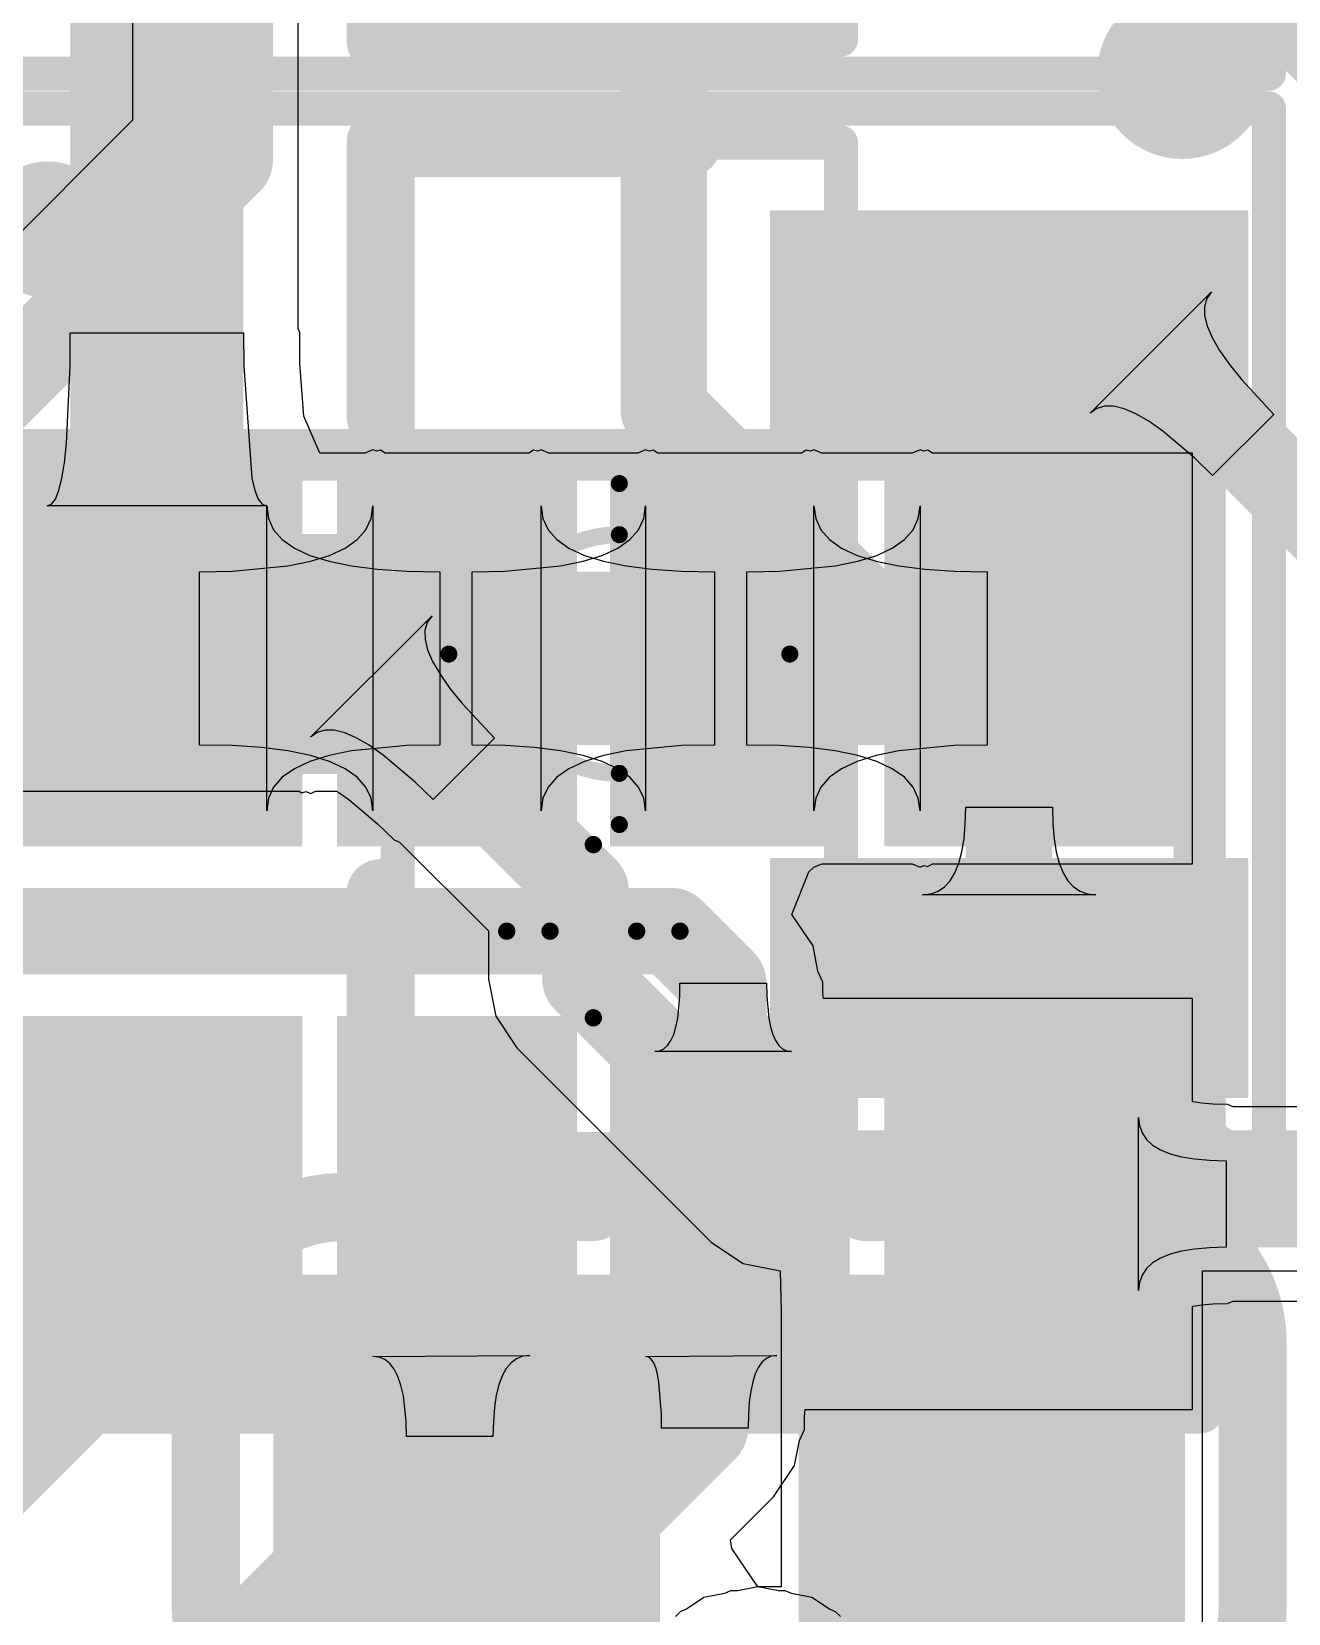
# Model space of a CAD drawing. Header units: millimetres. Extents: x 263 to 304.8, y 57.6 to 115.4.
# Drawn here: x 286.211 to 289.896, y 74.987 to 79.626 of the extents above; entities that cross this region are included whole.
import ezdxf

# ---------------------------------------------------------------- set-up
doc = ezdxf.new("R2010")
doc.units = ezdxf.units.MM
for name, color, linetype in [('BottomLayer', 5, 'Continuous'), ('BottomOverlay', 54, 'Continuous'), ('BottomPaste', 16, 'Continuous'), ('BottomSolder', 6, 'Continuous'), ('Mechanical13', 56, 'Continuous'), ('Mechanical15', 56, 'Continuous'), ('TopLayer', 1, 'Continuous'), ('TopOverlay', 2, 'Continuous'), ('TopPaste', 8, 'Continuous'), ('TopSolder', 216, 'Continuous')]:
    doc.layers.add(name, color=color, linetype=linetype)

# ---------------------------------------------------------------- blocks, each defined once
blk = doc.blocks.new('RCA_8P4R_0603_B_10')
at = {"layer": 'BottomLayer'}
for points in [[(-0.955, 0.35), (-1.605, 0.35), (-1.605, 1.25), (-0.955, 1.25)], [(-0.15, 0.35), (-0.65, 0.35), (-0.65, 1.25), (-0.15, 1.25)], [(0.65, 0.35), (0.15, 0.35), (0.15, 1.25), (0.65, 1.25)], [(1.605, 0.35), (0.955, 0.35), (0.955, 1.25), (1.605, 1.25)], [(-0.955, -1.25), (-1.605, -1.25), (-1.605, -0.35), (-0.955, -0.35)], [(-0.15, -1.25), (-0.65, -1.25), (-0.65, -0.35), (-0.15, -0.35)], [(0.65, -1.25), (0.15, -1.25), (0.15, -0.35), (0.65, -0.35)], [(1.605, -1.25), (0.955, -1.25), (0.955, -0.35), (1.605, -0.35)]]:
    blk.add_hatch(color=5, dxfattribs=at).paths.add_polyline_path(points)
at = {"layer": 'BottomPaste'}
for points in [[(-0.955, 0.35), (-1.605, 0.35), (-1.605, 1.25), (-0.955, 1.25)], [(-0.15, 0.35), (-0.65, 0.35), (-0.65, 1.25), (-0.15, 1.25)], [(0.65, 0.35), (0.15, 0.35), (0.15, 1.25), (0.65, 1.25)], [(1.605, 0.35), (0.955, 0.35), (0.955, 1.25), (1.605, 1.25)], [(-0.955, -1.25), (-1.605, -1.25), (-1.605, -0.35), (-0.955, -0.35)], [(-0.15, -1.25), (-0.65, -1.25), (-0.65, -0.35), (-0.15, -0.35)], [(0.65, -1.25), (0.15, -1.25), (0.15, -0.35), (0.65, -0.35)], [(1.605, -1.25), (0.955, -1.25), (0.955, -0.35), (1.605, -0.35)]]:
    blk.add_hatch(color=16, dxfattribs=at).paths.add_polyline_path(points)
at = {"layer": 'BottomSolder'}
for points in [[(-0.8534, 0.2484), (-1.7066, 0.2484), (-1.7066, 1.3516), (-0.8534, 1.3516)], [(-0.0484, 0.2484), (-0.7516, 0.2484), (-0.7516, 1.3516), (-0.0484, 1.3516)], [(0.7516, 0.2484), (0.0484, 0.2484), (0.0484, 1.3516), (0.7516, 1.3516)], [(1.7066, 0.2484), (0.8534, 0.2484), (0.8534, 1.3516), (1.7066, 1.3516)], [(-0.8534, -1.3516), (-1.7066, -1.3516), (-1.7066, -0.2484), (-0.8534, -0.2484)], [(-0.0484, -1.3516), (-0.7516, -1.3516), (-0.7516, -0.2484), (-0.0484, -0.2484)], [(0.7516, -1.3516), (0.0484, -1.3516), (0.0484, -0.2484), (0.7516, -0.2484)], [(1.7066, -1.3516), (0.8534, -1.3516), (0.8534, -0.2484), (1.7066, -0.2484)]]:
    blk.add_hatch(color=6, dxfattribs=at).paths.add_polyline_path(points)
at = {"layer": 'BottomOverlay', "const_width": 0.1524}
for points in [[(-1.778, 1.397), (1.778, 1.397)], [(-1.778, -1.397), (-1.778, 1.397)], [(1.778, -1.397), (1.778, 1.397)], [(-1.778, -1.397), (1.778, -1.397)]]:
    blk.add_lwpolyline(points, dxfattribs=at)
at = {"layer": 'BottomOverlay', "const_width": 0.0762}
for points in [[(-1.8161, 1.397, 1), (-1.7399, 1.397, 1)], [(-1.8161, 1.397, 1), (-1.7399, 1.397, 1)], [(1.7399, 1.397, 1), (1.8161, 1.397, 1)], [(1.7399, 1.397, 1), (1.8161, 1.397, 1)], [(-1.8161, -1.397, 1), (-1.7399, -1.397, 1)], [(-1.8161, -1.397, 1), (-1.7399, -1.397, 1)], [(1.7399, -1.397, 1), (1.8161, -1.397, 1)], [(1.7399, -1.397, 1), (1.8161, -1.397, 1)]]:
    blk.add_lwpolyline(points, format="xyb", close=True, dxfattribs=at)
at = {"layer": 'Mechanical15', "const_width": 0.0508}
for points in [[(0, -0.254), (0, 0.254)], [(-0.254, 0), (0.254, 0)]]:
    blk.add_lwpolyline(points, dxfattribs=at)
at = {"layer": 'Mechanical15'}
for points, const_width in [([(-0.0127, 0.254, 1), (0.0127, 0.254, 1)], 0.0254), ([(0.127, 0, 1), (-0.127, 0, 1)], 0.0508), ([(-0.2667, 0, 1), (-0.2413, 0, 1)], 0.0254), ([(-0.1397, 0, 1), (-0.1143, 0, 1)], 0.0254), ([(0.1143, 0, 1), (0.1397, 0, 1)], 0.0254), ([(0.2413, 0, 1), (0.2667, 0, 1)], 0.0254), ([(-0.0127, -0.254, 1), (0.0127, -0.254, 1)], 0.0254)]:
    blk.add_lwpolyline(points, format="xyb", close=True, dxfattribs=dict(at, const_width=const_width))
blk = doc.blocks.new('SOT23_3N_20')
at = {"layer": 'TopLayer'}
for points in [[(0.25, 0.543), (-0.25, 0.543), (-0.25, 1.743), (0.25, 1.743)], [(-0.7, -1.743), (-1.2, -1.743), (-1.2, -0.543), (-0.7, -0.543)], [(1.2, -1.743), (0.7, -1.743), (0.7, -0.543), (1.2, -0.543)]]:
    blk.add_hatch(color=1, dxfattribs=at).paths.add_polyline_path(points)
at = {"layer": 'TopPaste'}
for points in [[(0.25, 0.543), (-0.25, 0.543), (-0.25, 1.743), (0.25, 1.743)], [(-0.7, -1.743), (-1.2, -1.743), (-1.2, -0.543), (-0.7, -0.543)], [(1.2, -1.743), (0.7, -1.743), (0.7, -0.543), (1.2, -0.543)]]:
    blk.add_hatch(color=8, dxfattribs=at).paths.add_polyline_path(points)
at = {"layer": 'TopSolder'}
for points in [[(0.3516, 0.4414), (-0.3516, 0.4414), (-0.3516, 1.8446), (0.3516, 1.8446)], [(-0.5984, -1.8446), (-1.3016, -1.8446), (-1.3016, -0.4414), (-0.5984, -0.4414)], [(1.3016, -1.8446), (0.5984, -1.8446), (0.5984, -0.4414), (1.3016, -0.4414)]]:
    blk.add_hatch(color=216, dxfattribs=at).paths.add_polyline_path(points)
at = {"layer": 'Mechanical13', "const_width": 0.1}
for points in [[(-1.5, 0.65), (1.5, 0.65)], [(-1.5, 0.65), (-1.5, -0.65)], [(1.5, 0.65), (1.5, -0.65)], [(1.5, -0.65), (-1.5, -0.65)]]:
    blk.add_lwpolyline(points, dxfattribs=at)
at = {"layer": 'Mechanical13', "const_width": 0.05}
for points in [[(-1.525, 0.65, 1), (-1.475, 0.65, 1)], [(-1.525, 0.65, 1), (-1.475, 0.65, 1)], [(1.475, 0.65, 1), (1.525, 0.65, 1)], [(1.475, 0.65, 1), (1.525, 0.65, 1)], [(-1.525, -0.65, 1), (-1.475, -0.65, 1)], [(-1.525, -0.65, 1), (-1.475, -0.65, 1)], [(1.475, -0.65, 1), (1.525, -0.65, 1)], [(1.475, -0.65, 1), (1.525, -0.65, 1)]]:
    blk.add_lwpolyline(points, format="xyb", close=True, dxfattribs=at)
at = {"layer": 'Mechanical15'}
for points, const_width in [([(-1.6, 1.905), (1.6, 1.905)], 0.1), ([(-1.6, 1.905), (-1.6, -1.905)], 0.1), ([(1.6, 1.905), (1.6, -1.905)], 0.1), ([(0, 0.5), (0, -0.5)], 0.05), ([(-0.5, 0), (0.5, 0)], 0.05), ([(-1.6, -1.905), (1.6, -1.905)], 0.1)]:
    blk.add_lwpolyline(points, dxfattribs=dict(at, const_width=const_width))
for points, const_width in [([(-1.625, 1.905, 1), (-1.575, 1.905, 1)], 0.05), ([(-1.625, 1.905, 1), (-1.575, 1.905, 1)], 0.05), ([(1.575, 1.905, 1), (1.625, 1.905, 1)], 0.05), ([(1.575, 1.905, 1), (1.625, 1.905, 1)], 0.05), ([(-0.0125, 0.5, 1), (0.0125, 0.5, 1)], 0.025), ([(0.35, 0, 1), (-0.35, 0, 1)], 0.05), ([(-0.5125, 0, 1), (-0.4875, 0, 1)], 0.025), ([(-0.3625, 0, 1), (-0.3375, 0, 1)], 0.025), ([(0.3375, 0, 1), (0.3625, 0, 1)], 0.025), ([(0.4875, 0, 1), (0.5125, 0, 1)], 0.025), ([(-0.0125, -0.5, 1), (0.0125, -0.5, 1)], 0.025), ([(-1.625, -1.905, 1), (-1.575, -1.905, 1)], 0.05), ([(-1.625, -1.905, 1), (-1.575, -1.905, 1)], 0.05), ([(1.575, -1.905, 1), (1.625, -1.905, 1)], 0.05), ([(1.575, -1.905, 1), (1.625, -1.905, 1)], 0.05)]:
    blk.add_lwpolyline(points, format="xyb", close=True, dxfattribs=dict(at, const_width=const_width))
at = {"layer": 'TopOverlay', "const_width": 0.2}
for points in [[(-1.5014, 0.7001), (-1.5014, -0.1999)], [(-1.5014, 0.7001), (-0.7014, 0.7001)], [(0.6986, 0.7001), (1.4986, 0.7001)], [(1.4986, 0.7001), (1.4986, -0.1999)]]:
    blk.add_lwpolyline(points, dxfattribs=at)
at = {"layer": 'TopOverlay'}
for points, const_width in [([(-1.5514, 0.7001, 1), (-1.4514, 0.7001, 1)], 0.1), ([(-1.5514, 0.7001, 1), (-1.4514, 0.7001, 1)], 0.1), ([(-0.7514, 0.7001, 1), (-0.6514, 0.7001, 1)], 0.1), ([(0.6486, 0.7001, 1), (0.7486, 0.7001, 1)], 0.1), ([(1.4486, 0.7001, 1), (1.5486, 0.7001, 1)], 0.1), ([(1.4486, 0.7001, 1), (1.5486, 0.7001, 1)], 0.1), ([(-1.5514, -0.1999, 1), (-1.4514, -0.1999, 1)], 0.1), ([(1.4486, -0.1999, 1), (1.5486, -0.1999, 1)], 0.1), ([(-1.475, -1.651, 1), (-1.725, -1.651, 1)], 0.25), ([(-1.7875, -1.651, 1), (-1.6625, -1.651, 1)], 0.125), ([(-1.5375, -1.651, 1), (-1.4125, -1.651, 1)], 0.125)]:
    blk.add_lwpolyline(points, format="xyb", close=True, dxfattribs=dict(at, const_width=const_width))
blk = doc.blocks.new('SOT23_3N_21')
at = {"layer": 'TopLayer'}
for points in [[(0.25, 0.543), (-0.25, 0.543), (-0.25, 1.743), (0.25, 1.743)], [(-0.7, -1.743), (-1.2, -1.743), (-1.2, -0.543), (-0.7, -0.543)], [(1.2, -1.743), (0.7, -1.743), (0.7, -0.543), (1.2, -0.543)]]:
    blk.add_hatch(color=1, dxfattribs=at).paths.add_polyline_path(points)
at = {"layer": 'TopPaste'}
for points in [[(0.25, 0.543), (-0.25, 0.543), (-0.25, 1.743), (0.25, 1.743)], [(-0.7, -1.743), (-1.2, -1.743), (-1.2, -0.543), (-0.7, -0.543)], [(1.2, -1.743), (0.7, -1.743), (0.7, -0.543), (1.2, -0.543)]]:
    blk.add_hatch(color=8, dxfattribs=at).paths.add_polyline_path(points)
at = {"layer": 'TopSolder'}
for points in [[(0.3516, 0.4414), (-0.3516, 0.4414), (-0.3516, 1.8446), (0.3516, 1.8446)], [(-0.5984, -1.8446), (-1.3016, -1.8446), (-1.3016, -0.4414), (-0.5984, -0.4414)], [(1.3016, -1.8446), (0.5984, -1.8446), (0.5984, -0.4414), (1.3016, -0.4414)]]:
    blk.add_hatch(color=216, dxfattribs=at).paths.add_polyline_path(points)
at = {"layer": 'Mechanical13', "const_width": 0.1}
for points in [[(-1.5, 0.65), (-1.5, -0.65)], [(1.5, 0.65), (-1.5, 0.65)], [(1.5, 0.65), (1.5, -0.65)], [(-1.5, -0.65), (1.5, -0.65)]]:
    blk.add_lwpolyline(points, dxfattribs=at)
at = {"layer": 'Mechanical13', "const_width": 0.05}
for points in [[(-1.525, 0.65, 1), (-1.475, 0.65, 1)], [(-1.525, 0.65, 1), (-1.475, 0.65, 1)], [(1.475, 0.65, 1), (1.525, 0.65, 1)], [(1.475, 0.65, 1), (1.525, 0.65, 1)], [(-1.525, -0.65, 1), (-1.475, -0.65, 1)], [(-1.525, -0.65, 1), (-1.475, -0.65, 1)], [(1.475, -0.65, 1), (1.525, -0.65, 1)], [(1.475, -0.65, 1), (1.525, -0.65, 1)]]:
    blk.add_lwpolyline(points, format="xyb", close=True, dxfattribs=at)
at = {"layer": 'Mechanical15'}
for points, const_width in [([(-1.6, 1.905), (-1.6, -1.905)], 0.1), ([(1.6, 1.905), (-1.6, 1.905)], 0.1), ([(1.6, 1.905), (1.6, -1.905)], 0.1), ([(0, 0.5), (0, -0.5)], 0.05), ([(-0.5, 0), (0.5, 0)], 0.05), ([(-1.6, -1.905), (1.6, -1.905)], 0.1)]:
    blk.add_lwpolyline(points, dxfattribs=dict(at, const_width=const_width))
for points, const_width in [([(-1.625, 1.905, 1), (-1.575, 1.905, 1)], 0.05), ([(-1.625, 1.905, 1), (-1.575, 1.905, 1)], 0.05), ([(1.575, 1.905, 1), (1.625, 1.905, 1)], 0.05), ([(1.575, 1.905, 1), (1.625, 1.905, 1)], 0.05), ([(-0.0125, 0.5, 1), (0.0125, 0.5, 1)], 0.025), ([(0.35, 0, 1), (-0.35, 0, 1)], 0.05), ([(-0.5125, 0, 1), (-0.4875, 0, 1)], 0.025), ([(-0.3625, 0, 1), (-0.3375, 0, 1)], 0.025), ([(0.3375, 0, 1), (0.3625, 0, 1)], 0.025), ([(0.4875, 0, 1), (0.5125, 0, 1)], 0.025), ([(-0.0125, -0.5, 1), (0.0125, -0.5, 1)], 0.025), ([(-1.625, -1.905, 1), (-1.575, -1.905, 1)], 0.05), ([(-1.625, -1.905, 1), (-1.575, -1.905, 1)], 0.05), ([(1.575, -1.905, 1), (1.625, -1.905, 1)], 0.05), ([(1.575, -1.905, 1), (1.625, -1.905, 1)], 0.05)]:
    blk.add_lwpolyline(points, format="xyb", close=True, dxfattribs=dict(at, const_width=const_width))
at = {"layer": 'TopOverlay', "const_width": 0.2}
for points in [[(-0.7014, 0.7001), (-1.5014, 0.7001)], [(-1.5014, 0.7001), (-1.5014, -0.1999)], [(0.6986, 0.7001), (1.4986, 0.7001)], [(1.4986, 0.7001), (1.4986, -0.1999)]]:
    blk.add_lwpolyline(points, dxfattribs=at)
at = {"layer": 'TopOverlay'}
for points, const_width in [([(-1.5514, 0.7001, 1), (-1.4514, 0.7001, 1)], 0.1), ([(-1.5514, 0.7001, 1), (-1.4514, 0.7001, 1)], 0.1), ([(-0.7514, 0.7001, 1), (-0.6514, 0.7001, 1)], 0.1), ([(0.6486, 0.7001, 1), (0.7486, 0.7001, 1)], 0.1), ([(1.4486, 0.7001, 1), (1.5486, 0.7001, 1)], 0.1), ([(1.4486, 0.7001, 1), (1.5486, 0.7001, 1)], 0.1), ([(-1.5514, -0.1999, 1), (-1.4514, -0.1999, 1)], 0.1), ([(1.4486, -0.1999, 1), (1.5486, -0.1999, 1)], 0.1), ([(-1.475, -1.651, 1), (-1.725, -1.651, 1)], 0.25), ([(-1.7875, -1.651, 1), (-1.6625, -1.651, 1)], 0.125), ([(-1.5375, -1.651, 1), (-1.4125, -1.651, 1)], 0.125)]:
    blk.add_lwpolyline(points, format="xyb", close=True, dxfattribs=dict(at, const_width=const_width))
blk = doc.blocks.new('MSM261S4030H0_24')
at = {"layer": 'TopLayer'}
for points in [[(-1.95, 1.8), (-0.45, 1.8), (-0.45, 1.2), (-1.95, 1.2)], [(0.55, 1.8), (2.05, 1.8), (2.05, 1.2), (0.55, 1.2)], [(-1.95, 0.8), (-0.45, 0.8), (-0.45, 0.2), (-1.95, 0.2)], [(0.55, 0.8), (2.05, 0.8), (2.05, 0.2), (0.55, 0.2)], [(-1.95, -0.2), (-0.45, -0.2), (-0.45, -0.8), (-1.95, -0.8)], [(0.55, -0.2), (2.05, -0.2), (2.05, -0.8), (0.55, -0.8)], [(-1.95, -1.2), (-0.45, -1.2), (-0.45, -1.8), (-1.95, -1.8)], [(0.55, -1.2), (2.05, -1.2), (2.05, -1.8), (0.55, -1.8)]]:
    blk.add_hatch(color=1, dxfattribs=at).paths.add_polyline_path(points)
at = {"layer": 'TopOverlay'}
h = blk.add_hatch(color=2, dxfattribs=at)
edge = h.paths.add_edge_path()
edge.add_arc((-2.413, 1.651), 0.2, 0, 360)
h = blk.add_hatch(color=2, dxfattribs=at)
edge = h.paths.add_edge_path()
edge.add_arc((0, -1.27), 0.2, 0, 360)
at = {"layer": 'TopPaste'}
for points in [[(-1.95, 1.8), (-0.45, 1.8), (-0.45, 1.2), (-1.95, 1.2)], [(0.55, 1.8), (2.05, 1.8), (2.05, 1.2), (0.55, 1.2)], [(-1.95, 0.8), (-0.45, 0.8), (-0.45, 0.2), (-1.95, 0.2)], [(0.55, 0.8), (2.05, 0.8), (2.05, 0.2), (0.55, 0.2)], [(-1.95, -0.2), (-0.45, -0.2), (-0.45, -0.8), (-1.95, -0.8)], [(0.55, -0.2), (2.05, -0.2), (2.05, -0.8), (0.55, -0.8)], [(-1.95, -1.2), (-0.45, -1.2), (-0.45, -1.8), (-1.95, -1.8)], [(0.55, -1.2), (2.05, -1.2), (2.05, -1.8), (0.55, -1.8)]]:
    blk.add_hatch(color=8, dxfattribs=at).paths.add_polyline_path(points)
at = {"layer": 'TopSolder'}
for points in [[(-2.0516, 1.9016), (-0.3484, 1.9016), (-0.3484, 1.0984), (-2.0516, 1.0984)], [(0.4484, 1.9016), (2.1516, 1.9016), (2.1516, 1.0984), (0.4484, 1.0984)], [(-2.0516, 0.9016), (-0.3484, 0.9016), (-0.3484, 0.0984), (-2.0516, 0.0984)], [(0.4484, 0.9016), (2.1516, 0.9016), (2.1516, 0.0984), (0.4484, 0.0984)], [(-2.0516, -0.0984), (-0.3484, -0.0984), (-0.3484, -0.9016), (-2.0516, -0.9016)], [(0.4484, -0.0984), (2.1516, -0.0984), (2.1516, -0.9016), (0.4484, -0.9016)], [(-2.0516, -1.0984), (-0.3484, -1.0984), (-0.3484, -1.9016), (-2.0516, -1.9016)], [(0.4484, -1.0984), (2.1516, -1.0984), (2.1516, -1.9016), (0.4484, -1.9016)]]:
    blk.add_hatch(color=216, dxfattribs=at).paths.add_polyline_path(points)
at = {"layer": 'TopOverlay', "const_width": 0.254}
for points in [[(1.7, 2.1), (-1.6, 2.1)], [(1.7, -2.1), (-1.6, -2.1)]]:
    blk.add_lwpolyline(points, dxfattribs=at)
at = {"layer": 'TopOverlay', "const_width": 0.127}
for points in [[(-1.6635, 2.1, 1), (-1.5365, 2.1, 1)], [(1.6365, 2.1, 1), (1.7635, 2.1, 1)], [(-1.6635, -2.1, 1), (-1.5365, -2.1, 1)], [(1.6365, -2.1, 1), (1.7635, -2.1, 1)]]:
    blk.add_lwpolyline(points, format="xyb", close=True, dxfattribs=at)
blk = doc.blocks.new('LC_0603_C_31')
at = {"layer": 'TopLayer'}
for points in [[(-1.235, 0.49), (-0.305, 0.49), (-0.305, -0.49), (-1.235, -0.49)], [(0.305, 0.49), (1.235, 0.49), (1.235, -0.49), (0.305, -0.49)]]:
    blk.add_hatch(color=1, dxfattribs=at).paths.add_polyline_path(points)
at = {"layer": 'TopPaste'}
for points in [[(-1.235, 0.49), (-0.305, 0.49), (-0.305, -0.49), (-1.235, -0.49)], [(0.305, 0.49), (1.235, 0.49), (1.235, -0.49), (0.305, -0.49)]]:
    blk.add_hatch(color=8, dxfattribs=at).paths.add_polyline_path(points)
at = {"layer": 'TopSolder'}
for points in [[(-1.3366, 0.5916), (-0.2034, 0.5916), (-0.2034, -0.5916), (-1.3366, -0.5916)], [(0.2034, 0.5916), (1.3366, 0.5916), (1.3366, -0.5916), (0.2034, -0.5916)]]:
    blk.add_hatch(color=216, dxfattribs=at).paths.add_polyline_path(points)
at = {"layer": 'TopOverlay', "const_width": 0.2}
for points in [[(-1.535, 0.39, -0.414213), (-1.135, 0.79)], [(1.135, 0.79, -0.414213), (1.535, 0.39)], [(-1.135, -0.79, -0.414213), (-1.535, -0.39)], [(1.535, -0.39, -0.414213), (1.135, -0.79)]]:
    blk.add_lwpolyline(points, format="xyb", dxfattribs=at)
for points in [[(-1.135, 0.79), (-0.4, 0.79)], [(0.4, 0.79), (1.135, 0.79)], [(-1.535, -0.39), (-1.535, 0.39)], [(1.535, -0.39), (1.535, 0.39)], [(-1.135, -0.79), (-0.4, -0.79)], [(0.4, -0.79), (1.135, -0.79)]]:
    blk.add_lwpolyline(points, dxfattribs=at)
at = {"layer": 'TopOverlay', "const_width": 0.1}
for points in [[(-1.185, 0.79, 1), (-1.085, 0.79, 1)], [(-1.185, 0.79, 1), (-1.085, 0.79, 1)], [(-0.45, 0.79, 1), (-0.35, 0.79, 1)], [(0.35, 0.79, 1), (0.45, 0.79, 1)], [(1.085, 0.79, 1), (1.185, 0.79, 1)], [(1.085, 0.79, 1), (1.185, 0.79, 1)], [(-1.585, 0.39, 1), (-1.485, 0.39, 1)], [(-1.585, 0.39, 1), (-1.485, 0.39, 1)], [(1.485, 0.39, 1), (1.585, 0.39, 1)], [(1.485, 0.39, 1), (1.585, 0.39, 1)], [(-1.585, -0.39, 1), (-1.485, -0.39, 1)], [(-1.585, -0.39, 1), (-1.485, -0.39, 1)], [(1.485, -0.39, 1), (1.585, -0.39, 1)], [(1.485, -0.39, 1), (1.585, -0.39, 1)], [(-1.185, -0.79, 1), (-1.085, -0.79, 1)], [(-1.185, -0.79, 1), (-1.085, -0.79, 1)], [(-0.45, -0.79, 1), (-0.35, -0.79, 1)], [(0.35, -0.79, 1), (0.45, -0.79, 1)], [(1.085, -0.79, 1), (1.185, -0.79, 1)], [(1.085, -0.79, 1), (1.185, -0.79, 1)]]:
    blk.add_lwpolyline(points, format="xyb", close=True, dxfattribs=at)

msp = doc.modelspace()

# ---------------------------------------------------------------- linework, layer by layer
at = {"layer": 'BottomLayer'}
for p, q in [((286.9926, 78.7544), (286.9926, 81.2646)), ((286.3235, 78.6458), (286.3242, 78.7424)), ((286.3242, 78.7424), (286.8322, 78.7424)), ((286.8322, 78.7424), (286.8329, 78.6458)), ((286.9972, 78.7435), (286.9926, 78.7544)), ((286.9978, 78.6524), (286.9972, 78.7435)), ((286.3133, 78.4172), (286.3235, 78.6458)), ((286.8329, 78.6458), (286.8567, 78.3156)), ((287.009, 78.4974), (286.9978, 78.6524)), ((287.0558, 78.3898), (287.009, 78.4974)), ((286.3072, 78.3614), (286.3133, 78.4172)), ((287.2112, 78.3993), (287.1883, 78.3898)), ((287.2223, 78.3947), (287.2112, 78.3993)), ((287.2339, 78.3977), (287.2223, 78.3947)), ((287.2474, 78.3898), (287.2339, 78.3977)), ((287.6825, 78.3977), (287.669, 78.3898)), ((287.6941, 78.3947), (287.6825, 78.3977)), ((287.7051, 78.3993), (287.6941, 78.3947)), ((287.7281, 78.3898), (287.7051, 78.3993)), ((288.0112, 78.3993), (287.9883, 78.3898)), ((288.0223, 78.3947), (288.0112, 78.3993)), ((288.0339, 78.3977), (288.0223, 78.3947)), ((288.0474, 78.3898), (288.0339, 78.3977)), ((288.4825, 78.3977), (288.469, 78.3898)), ((288.4941, 78.3947), (288.4825, 78.3977)), ((288.5052, 78.3993), (288.4941, 78.3947)), ((288.5281, 78.3898), (288.5052, 78.3993)), ((288.8162, 78.3993), (288.7933, 78.3898)), ((288.8273, 78.3947), (288.8162, 78.3993)), ((288.8389, 78.3977), (288.8273, 78.3947)), ((288.8524, 78.3898), (288.8389, 78.3977)), ((286.2997, 78.3156), (286.3072, 78.3614)), ((287.1883, 78.3898), (287.0558, 78.3898)), ((287.669, 78.3898), (287.2474, 78.3898)), ((287.9883, 78.3898), (287.7281, 78.3898)), ((288.469, 78.3898), (288.0474, 78.3898)), ((288.6606, 78.3898), (288.5281, 78.3898)), ((288.6608, 78.3898), (288.6606, 78.3898)), ((288.6606, 78.3898), (288.6606, 78.3898)), ((288.7933, 78.3898), (288.6608, 78.3898)), ((288.6608, 78.3898), (288.6608, 78.3898)), ((289.6156, 78.3898), (288.8524, 78.3898)), ((289.6156, 77.185), (289.6156, 78.3898)), ((286.2909, 78.2801), (286.2997, 78.3156)), ((286.8567, 78.3156), (286.8655, 78.2801)), ((286.2807, 78.2547), (286.2909, 78.2801)), ((286.8655, 78.2801), (286.8757, 78.2547)), ((286.2562, 78.2344), (286.2692, 78.2394)), ((286.9002, 78.2344), (286.2562, 78.2344)), ((286.2692, 78.2394), (286.2807, 78.2547)), ((286.8757, 78.2547), (286.8872, 78.2394)), ((286.8872, 78.2394), (286.9002, 78.2344)), ((286.9002, 77.3404), (286.9002, 78.2344)), ((286.9002, 78.2344), (286.9052, 78.1977)), ((287.2062, 78.1977), (287.2112, 78.2344)), ((287.2112, 78.2344), (287.2112, 77.3404)), ((287.7051, 77.3404), (287.7051, 78.2344)), ((287.7051, 78.2344), (287.7102, 78.1977)), ((288.0062, 78.1977), (288.0112, 78.2344)), ((288.0112, 78.2344), (288.0112, 77.3404)), ((288.5052, 77.3404), (288.5052, 78.2344)), ((288.5052, 78.2344), (288.5102, 78.1977)), ((288.8112, 78.1977), (288.8162, 78.2344)), ((288.8162, 78.2344), (288.8162, 77.3404)), ((286.9052, 78.1977), (286.9205, 78.1649)), ((286.9205, 78.1649), (286.9459, 78.1359)), ((287.1655, 78.1359), (287.1909, 78.1649)), ((287.1909, 78.1649), (287.2062, 78.1977)), ((287.7102, 78.1977), (287.7255, 78.1649)), ((287.7255, 78.1649), (287.7509, 78.1359)), ((287.9655, 78.1359), (287.9909, 78.1649)), ((287.9909, 78.1649), (288.0062, 78.1977)), ((288.5102, 78.1977), (288.5255, 78.1649)), ((288.5255, 78.1649), (288.5509, 78.1359)), ((288.7705, 78.1359), (288.7959, 78.1649)), ((288.7959, 78.1649), (288.8112, 78.1977)), ((286.9459, 78.1359), (286.9814, 78.1109)), ((287.13, 78.1109), (287.1655, 78.1359)), ((287.7509, 78.1359), (287.7864, 78.1109)), ((287.93, 78.1109), (287.9655, 78.1359)), ((288.5509, 78.1359), (288.5864, 78.1109)), ((288.735, 78.1109), (288.7705, 78.1359)), ((286.9623, 78.0588), (287.0284, 78.0723)), ((286.9814, 78.1109), (287.0272, 78.0896)), ((287.0272, 78.0896), (287.083, 78.0723)), ((287.0284, 78.0723), (287.0842, 78.0896)), ((287.083, 78.0723), (287.1491, 78.0588)), ((287.0842, 78.0896), (287.13, 78.1109)), ((287.7623, 78.0588), (287.8284, 78.0723)), ((287.7864, 78.1109), (287.8321, 78.0896)), ((287.8284, 78.0723), (287.8842, 78.0896)), ((287.8321, 78.0896), (287.888, 78.0723)), ((287.8842, 78.0896), (287.93, 78.1109)), ((287.888, 78.0723), (287.9541, 78.0588)), ((288.5673, 78.0588), (288.6334, 78.0723)), ((288.5864, 78.1109), (288.6322, 78.0896)), ((288.6322, 78.0896), (288.688, 78.0723)), ((288.6334, 78.0723), (288.6892, 78.0896)), ((288.688, 78.0723), (288.7541, 78.0588)), ((288.6892, 78.0896), (288.735, 78.1109)), ((286.7032, 78.0414), (286.7998, 78.0433)), ((286.7032, 77.5334), (286.7032, 78.0414)), ((286.7998, 78.0433), (286.9623, 78.0588)), ((287.1491, 78.0588), (287.2253, 78.0491)), ((287.2253, 78.0491), (287.3116, 78.0433)), ((287.3116, 78.0433), (287.4082, 78.0414)), ((287.4082, 78.0414), (287.4082, 77.5334)), ((287.5032, 78.0414), (287.5998, 78.0433)), ((287.5032, 77.5334), (287.5032, 78.0414)), ((287.5998, 78.0433), (287.7623, 78.0588)), ((287.9541, 78.0588), (288.0303, 78.0491)), ((288.0303, 78.0491), (288.1166, 78.0433)), ((288.1166, 78.0433), (288.2131, 78.0414)), ((288.2131, 78.0414), (288.2131, 77.5334)), ((288.3082, 78.0414), (288.4048, 78.0433)), ((288.3082, 77.5334), (288.3082, 78.0414)), ((288.4048, 78.0433), (288.5673, 78.0588)), ((288.7541, 78.0588), (288.8303, 78.0491)), ((288.8303, 78.0491), (288.9166, 78.0433)), ((288.9166, 78.0433), (289.0132, 78.0414)), ((289.0132, 78.0414), (289.0132, 77.5334)), ((286.7998, 77.5315), (286.7032, 77.5334)), ((286.8861, 77.5257), (286.7998, 77.5315)), ((286.9623, 77.516), (286.8861, 77.5257)), ((287.0284, 77.5025), (286.9623, 77.516)), ((287.1491, 77.516), (287.083, 77.5025)), ((287.3116, 77.5315), (287.1491, 77.516)), ((287.4082, 77.5334), (287.3116, 77.5315)), ((287.5998, 77.5315), (287.5032, 77.5334)), ((287.6861, 77.5257), (287.5998, 77.5315)), ((287.7623, 77.516), (287.6861, 77.5257)), ((287.8284, 77.5025), (287.7623, 77.516)), ((287.9541, 77.516), (287.888, 77.5025)), ((288.1166, 77.5315), (287.9541, 77.516)), ((288.2131, 77.5334), (288.1166, 77.5315)), ((288.4048, 77.5315), (288.3082, 77.5334)), ((288.4911, 77.5257), (288.4048, 77.5315)), ((288.5673, 77.516), (288.4911, 77.5257)), ((288.6334, 77.5025), (288.5673, 77.516)), ((288.7541, 77.516), (288.688, 77.5025)), ((288.9166, 77.5315), (288.7541, 77.516)), ((289.0132, 77.5334), (288.9166, 77.5315)), ((287.0272, 77.4852), (286.9814, 77.4639)), ((287.083, 77.5025), (287.0272, 77.4852)), ((287.0842, 77.4852), (287.0284, 77.5025)), ((287.13, 77.4639), (287.0842, 77.4852)), ((287.8321, 77.4852), (287.7864, 77.4639)), ((287.8842, 77.4852), (287.8284, 77.5025)), ((287.888, 77.5025), (287.8321, 77.4852)), ((287.93, 77.4639), (287.8842, 77.4852)), ((288.6322, 77.4852), (288.5864, 77.4639)), ((288.688, 77.5025), (288.6322, 77.4852)), ((288.6892, 77.4852), (288.6334, 77.5025)), ((288.735, 77.4639), (288.6892, 77.4852)), ((286.9459, 77.4389), (286.9205, 77.4099)), ((286.9814, 77.4639), (286.9459, 77.4389)), ((287.1655, 77.4389), (287.13, 77.4639)), ((287.1909, 77.4099), (287.1655, 77.4389)), ((287.7509, 77.4389), (287.7255, 77.4099)), ((287.7864, 77.4639), (287.7509, 77.4389)), ((287.9655, 77.4389), (287.93, 77.4639)), ((287.9909, 77.4099), (287.9655, 77.4389)), ((288.5509, 77.4389), (288.5255, 77.4099)), ((288.5864, 77.4639), (288.5509, 77.4389)), ((288.7705, 77.4389), (288.735, 77.4639)), ((288.7959, 77.4099), (288.7705, 77.4389)), ((286.9052, 77.3771), (286.9002, 77.3404)), ((286.9205, 77.4099), (286.9052, 77.3771)), ((287.2062, 77.3771), (287.1909, 77.4099)), ((287.2112, 77.3404), (287.2062, 77.3771)), ((287.7102, 77.3771), (287.7051, 77.3404)), ((287.7255, 77.4099), (287.7102, 77.3771)), ((288.0062, 77.3771), (287.9909, 77.4099)), ((288.0112, 77.3404), (288.0062, 77.3771)), ((288.5102, 77.3771), (288.5052, 77.3404)), ((288.5255, 77.4099), (288.5102, 77.3771)), ((288.8112, 77.3771), (288.7959, 77.4099)), ((288.8162, 77.3404), (288.8112, 77.3771)), ((288.4407, 77.0366), (288.4906, 77.161)), ((288.4906, 77.161), (288.5052, 77.1755)), ((288.5052, 77.1755), (288.5281, 77.185)), ((288.5281, 77.185), (288.6606, 77.185)), ((288.6606, 77.185), (288.6606, 77.185)), ((288.6606, 77.185), (288.6608, 77.185)), ((288.6608, 77.185), (288.6608, 77.185)), ((288.6608, 77.185), (288.7933, 77.185)), ((288.7933, 77.185), (288.8162, 77.1755)), ((288.8162, 77.1755), (288.8273, 77.1801)), ((288.8273, 77.1801), (288.8389, 77.1771)), ((288.8389, 77.1771), (288.8524, 77.185)), ((288.8524, 77.185), (289.6156, 77.185)), ((288.4406, 77.0364), (288.4407, 77.0366)), ((288.5024, 76.944), (288.4406, 77.0364)), ((288.517, 76.8705), (288.5024, 76.944)), ((288.5311, 76.8382), (288.517, 76.8705)), ((288.1115, 76.7969), (288.1122, 76.835)), ((288.1122, 76.835), (288.3662, 76.835)), ((288.3662, 76.835), (288.3669, 76.7969)), ((288.5317, 76.806), (288.5311, 76.8382)), ((288.1093, 76.7628), (288.1115, 76.7969)), ((288.3669, 76.7969), (288.3728, 76.7327)), ((288.5332, 76.7898), (288.5317, 76.806)), ((288.6608, 76.7898), (288.5332, 76.7898)), ((288.7876, 76.7898), (288.6608, 76.7898)), ((289.6156, 76.7898), (288.7876, 76.7898)), ((289.6156, 76.4879), (289.6156, 76.7898)), ((288.1004, 76.7066), (288.1056, 76.7327)), ((288.1056, 76.7327), (288.1093, 76.7628)), ((288.3728, 76.7327), (288.378, 76.7066)), ((288.0857, 76.6665), (288.0938, 76.6845)), ((288.0938, 76.6845), (288.1004, 76.7066)), ((288.378, 76.7066), (288.3846, 76.6845)), ((288.3846, 76.6845), (288.3927, 76.6665)), ((288.0386, 76.6344), (288.0525, 76.6364)), ((288.4398, 76.6344), (288.0386, 76.6344)), ((288.0525, 76.6364), (288.0651, 76.6424)), ((288.0651, 76.6424), (288.0761, 76.6524)), ((288.0761, 76.6524), (288.0857, 76.6665)), ((288.3927, 76.6665), (288.4023, 76.6524)), ((288.4023, 76.6524), (288.4133, 76.6424)), ((288.4133, 76.6424), (288.4259, 76.6364)), ((288.4259, 76.6364), (288.4398, 76.6344)), ((289.6177, 76.4873), (289.6156, 76.4879)), ((289.6422, 76.4833), (289.6177, 76.4873)), ((289.6747, 76.4804), (289.6422, 76.4833)), ((289.7184, 76.4793), (289.6747, 76.4804)), ((289.7342, 76.4723), (289.7184, 76.4793)), ((292.0364, 76.4723), (289.7342, 76.4723)), ((289.4571, 75.9334), (289.4571, 76.4414)), ((289.4571, 76.4414), (289.4597, 76.4173)), ((289.4597, 76.4173), (289.4674, 76.3957)), ((289.4674, 76.3957), (289.4802, 76.3766)), ((289.4802, 76.3766), (289.4982, 76.3601)), ((289.4982, 76.3601), (289.5214, 76.3462)), ((289.5214, 76.3462), (289.5496, 76.3347)), ((289.5496, 76.3347), (289.5831, 76.3258)), ((289.5831, 76.3258), (289.6216, 76.3195)), ((289.6216, 76.3195), (289.6653, 76.3157)), ((289.6653, 76.3157), (289.7142, 76.3144)), ((289.7142, 76.3144), (289.7142, 76.0604)), ((289.5496, 76.0401), (289.5214, 76.0287)), ((289.5831, 76.049), (289.5496, 76.0401)), ((289.6216, 76.0553), (289.5831, 76.049)), ((289.6653, 76.0591), (289.6216, 76.0553)), ((289.7142, 76.0604), (289.6653, 76.0591)), ((289.4802, 75.9982), (289.4674, 75.9791)), ((289.4982, 76.0147), (289.4802, 75.9982)), ((289.5214, 76.0287), (289.4982, 76.0147)), ((289.4597, 75.9575), (289.4571, 75.9334)), ((289.4674, 75.9791), (289.4597, 75.9575)), ((289.6177, 75.8875), (289.6422, 75.8915)), ((289.6422, 75.8915), (289.6747, 75.8944)), ((289.6747, 75.8944), (289.7184, 75.8955)), ((289.7184, 75.8955), (289.7342, 75.9025)), ((289.7342, 75.9025), (291.9184, 75.9025)), ((289.6156, 75.8869), (289.6177, 75.8875)), ((289.6156, 75.585), (289.6156, 75.8869)), ((287.2112, 75.7405), (287.6721, 75.7435)), ((287.23, 75.7381), (287.2112, 75.7405)), ((287.2468, 75.731), (287.23, 75.7381)), ((287.2615, 75.7193), (287.2468, 75.731)), ((287.2744, 75.7028), (287.2615, 75.7193)), ((287.6028, 75.705), (287.5909, 75.6836)), ((287.6169, 75.7218), (287.6028, 75.705)), ((287.6332, 75.7337), (287.6169, 75.7218)), ((287.6516, 75.741), (287.6332, 75.7337)), ((287.6721, 75.7435), (287.6516, 75.741)), ((288.0112, 75.7405), (288.3959, 75.7435)), ((288.0202, 75.7383), (288.0112, 75.7405)), ((288.0281, 75.732), (288.0202, 75.7383)), ((288.0352, 75.7215), (288.0281, 75.732)), ((288.0412, 75.7067), (288.0352, 75.7215)), ((288.0464, 75.6878), (288.0412, 75.7067)), ((288.3423, 75.709), (288.3331, 75.6897)), ((288.3532, 75.724), (288.3423, 75.709)), ((288.3657, 75.7347), (288.3532, 75.724)), ((288.38, 75.7412), (288.3657, 75.7347)), ((288.3959, 75.7435), (288.38, 75.7412)), ((287.2852, 75.6816), (287.2744, 75.7028)), ((287.2941, 75.6558), (287.2852, 75.6816)), ((287.5909, 75.6836), (287.5812, 75.6574)), ((288.0506, 75.6646), (288.0464, 75.6878)), ((288.0577, 75.5697), (288.0506, 75.6646)), ((288.3255, 75.6662), (288.3197, 75.6384)), ((288.3331, 75.6897), (288.3255, 75.6662)), ((287.301, 75.6252), (287.2941, 75.6558)), ((287.3089, 75.5499), (287.301, 75.6252)), ((287.5736, 75.6264), (287.5682, 75.5908)), ((287.5812, 75.6574), (287.5736, 75.6264)), ((288.3197, 75.6384), (288.3155, 75.6064)), ((287.5682, 75.5908), (287.565, 75.5503)), ((288.0581, 75.5297), (288.0577, 75.5697)), ((288.313, 75.5702), (288.3121, 75.5297)), ((288.3155, 75.6064), (288.313, 75.5702)), ((288.4778, 75.5627), (288.4793, 75.585)), ((288.4793, 75.585), (288.6606, 75.585)), ((288.6606, 75.585), (288.7876, 75.585)), ((288.7876, 75.585), (289.6156, 75.585)), ((287.3099, 75.5052), (287.3089, 75.5499)), ((287.565, 75.5503), (287.5639, 75.5052)), ((288.3121, 75.5297), (288.0581, 75.5297)), ((288.4629, 75.494), (288.477, 75.5263)), ((288.477, 75.5263), (288.4778, 75.5627)), ((287.5639, 75.5052), (287.3099, 75.5052)), ((288.4483, 75.4206), (288.4629, 75.494)), ((288.3866, 75.3282), (288.4483, 75.4206)), ((288.2603, 75.202), (288.3866, 75.3282)), ((288.3866, 75.3282), (288.3866, 75.3282)), ((288.2642, 75.1771), (288.2603, 75.202)), ((288.3408, 75.065), (288.2642, 75.1771)), ((288.4009, 75.053), (288.3408, 75.065)), ((288.4208, 75.053), (288.4009, 75.053)), ((288.4392, 75.0454), (288.4208, 75.053)), ((288.4994, 75.0334), (288.4392, 75.0454)), ((288.5504, 74.9994), (288.4994, 75.0334)), ((288.5687, 74.9917), (288.5504, 74.9994)), ((288.5828, 74.9777), (288.5687, 74.9917))]:
    msp.add_line(p, q, dxfattribs=at)
for points, const_width in [([(286.5782, 77.7874), (286.5782, 81.2646)], 0.508), ([(286.5782, 77.7874), (287.4582, 77.7874)], 0.508), ([(287.4582, 77.7874), (288.2582, 77.7874)], 0.508), ([(288.2582, 77.7874), (289.1382, 77.7874)], 0.508), ([(285.8262, 76.9874), (288.0868, 76.9874)], 0.254), ([(288.0868, 76.9874), (288.2392, 76.835)], 0.254), ([(288.2392, 76.1684), (288.2392, 76.835)], 0.254), ([(286.3802, 75.9894), (286.5782, 76.1874)], 0.254), ([(287.4369, 76.1661), (287.4582, 76.1874)], 0.254), ([(289.1382, 76.1874), (292.0364, 76.1874)], 0.254), ([(287.4369, 75.5052), (287.4369, 76.1661)], 0.254), ([(288.1851, 76.1143), (288.2392, 76.1684)], 0.254), ([(288.1851, 75.5297), (288.1851, 76.1143)], 0.254), ([(286.3802, 75.6533), (286.3802, 75.9894)], 0.254), ([(285.12, 74.3931), (286.3802, 75.6533)], 0.254), ([(286.22, 74.2883), (287.4369, 75.5052)], 0.254), ([(287.2696, 74.6142), (288.1851, 75.5297)], 0.254)]:
    msp.add_lwpolyline(points, dxfattribs=dict(at, const_width=const_width))
for points, const_width in [([(286.4512, 77.7874, 1), (286.7052, 77.7874, 1)], 0.254), ([(286.4512, 77.7874, 1), (286.7052, 77.7874, 1)], 0.254), ([(287.3312, 77.7874, 1), (287.5852, 77.7874, 1)], 0.254), ([(287.3312, 77.7874, 1), (287.5852, 77.7874, 1)], 0.254), ([(288.1312, 77.7874, 1), (288.3852, 77.7874, 1)], 0.254), ([(288.1312, 77.7874, 1), (288.3852, 77.7874, 1)], 0.254), ([(289.0112, 77.7874, 1), (289.2652, 77.7874, 1)], 0.254), ([(288.0233, 76.9874, 1), (288.1503, 76.9874, 1)], 0.127), ([(288.0233, 76.9874, 1), (288.1503, 76.9874, 1)], 0.127), ([(288.1757, 76.835, 1), (288.3027, 76.835, 1)], 0.127), ([(288.1757, 76.835, 1), (288.3027, 76.835, 1)], 0.127), ([(286.5147, 76.1874, 1), (286.6417, 76.1874, 1)], 0.127), ([(287.3947, 76.1874, 1), (287.5217, 76.1874, 1)], 0.127), ([(289.0747, 76.1874, 1), (289.2017, 76.1874, 1)], 0.127), ([(287.3734, 76.1661, 1), (287.5004, 76.1661, 1)], 0.127), ([(287.3734, 76.1661, 1), (287.5004, 76.1661, 1)], 0.127), ([(288.1757, 76.1684, 1), (288.3027, 76.1684, 1)], 0.127), ([(288.1757, 76.1684, 1), (288.3027, 76.1684, 1)], 0.127), ([(288.1216, 76.1143, 1), (288.2486, 76.1143, 1)], 0.127), ([(288.1216, 76.1143, 1), (288.2486, 76.1143, 1)], 0.127), ([(286.3167, 75.9894, 1), (286.4437, 75.9894, 1)], 0.127), ([(286.3167, 75.9894, 1), (286.4437, 75.9894, 1)], 0.127), ([(286.3167, 75.6533, 1), (286.4437, 75.6533, 1)], 0.127), ([(286.3167, 75.6533, 1), (286.4437, 75.6533, 1)], 0.127), ([(287.3734, 75.5052, 1), (287.5004, 75.5052, 1)], 0.127), ([(287.3734, 75.5052, 1), (287.5004, 75.5052, 1)], 0.127), ([(288.1216, 75.5297, 1), (288.2486, 75.5297, 1)], 0.127), ([(288.1216, 75.5297, 1), (288.2486, 75.5297, 1)], 0.127)]:
    msp.add_lwpolyline(points, format="xyb", close=True, dxfattribs=dict(at, const_width=const_width))
at = {"layer": 'TopLayer'}
for p, q in [((286.5065, 80.5812), (286.5065, 79.3656)), ((286.5065, 79.3656), (285.665, 78.524)), ((289.3151, 78.5063), (289.6713, 78.8625)), ((289.6713, 78.8625), (289.6572, 78.843)), ((289.6572, 78.843), (289.6504, 78.8198)), ((289.6504, 78.8198), (289.6507, 78.7931)), ((289.6507, 78.7931), (289.6582, 78.7626)), ((289.6582, 78.7626), (289.6728, 78.7285)), ((289.6728, 78.7285), (289.6947, 78.6908)), ((289.6947, 78.6908), (289.7237, 78.6494)), ((289.7237, 78.6494), (289.76, 78.6043)), ((289.76, 78.6043), (289.854, 78.5032)), ((289.3346, 78.5204), (289.3151, 78.5063)), ((289.3578, 78.5272), (289.3346, 78.5204)), ((289.3846, 78.5269), (289.3578, 78.5272)), ((289.415, 78.5194), (289.3846, 78.5269)), ((289.4491, 78.5048), (289.415, 78.5194)), ((289.4868, 78.4829), (289.4491, 78.5048)), ((289.854, 78.5032), (289.6744, 78.3236)), ((289.5282, 78.4539), (289.4868, 78.4829)), ((289.622, 78.3742), (289.5282, 78.4539)), ((289.6744, 78.3236), (289.622, 78.3742)), ((287.0291, 77.5563), (287.3853, 77.9125)), ((287.3712, 77.893), (287.3644, 77.8698)), ((287.3853, 77.9125), (287.3712, 77.893)), ((287.3644, 77.8698), (287.3647, 77.8431)), ((287.3647, 77.8431), (287.3722, 77.8126)), ((287.3722, 77.8126), (287.3868, 77.7785)), ((287.3868, 77.7785), (287.4087, 77.7408)), ((287.4087, 77.7408), (287.4377, 77.6994)), ((287.4377, 77.6994), (287.474, 77.6543)), ((287.474, 77.6543), (287.568, 77.5532)), ((287.0486, 77.5704), (287.0291, 77.5563)), ((287.0718, 77.5772), (287.0486, 77.5704)), ((287.0985, 77.5769), (287.0718, 77.5772)), ((287.129, 77.5694), (287.0985, 77.5769)), ((287.1631, 77.5548), (287.129, 77.5694)), ((287.2008, 77.5329), (287.1631, 77.5548)), ((287.2422, 77.5039), (287.2008, 77.5329)), ((287.568, 77.5532), (287.3884, 77.3736)), ((287.336, 77.4242), (287.2422, 77.5039)), ((287.3884, 77.3736), (287.336, 77.4242)), ((286.1513, 77.3978), (286.9958, 77.3978)), ((286.9958, 77.3978), (287.0028, 77.3934)), ((287.0028, 77.3934), (287.0163, 77.3966)), ((287.0163, 77.3966), (287.0291, 77.3913)), ((287.0291, 77.3913), (287.0447, 77.3978)), ((287.0447, 77.3978), (287.105, 77.3978)), ((287.105, 77.3978), (287.112, 77.3938)), ((287.112, 77.3938), (287.1413, 77.3732)), ((287.1413, 77.3732), (287.2252, 77.3019)), ((288.9491, 77.3023), (288.9504, 77.3512)), ((288.9504, 77.3512), (289.2044, 77.3512)), ((289.2044, 77.3512), (289.2057, 77.3023)), ((287.2252, 77.3019), (287.2737, 77.255)), ((288.9453, 77.2586), (288.9491, 77.3023)), ((289.2057, 77.3023), (289.2095, 77.2586)), ((287.2737, 77.255), (287.2902, 77.2485)), ((287.2902, 77.2485), (287.5505, 76.9883)), ((288.939, 77.2201), (288.9453, 77.2586)), ((289.2095, 77.2586), (289.2158, 77.2201)), ((288.9301, 77.1866), (288.939, 77.2201)), ((289.2158, 77.2201), (289.2247, 77.1866)), ((288.9047, 77.1352), (288.9187, 77.1584)), ((288.9187, 77.1584), (288.9301, 77.1866)), ((289.2247, 77.1866), (289.2362, 77.1584)), ((289.2362, 77.1584), (289.2501, 77.1352)), ((288.8234, 77.0941), (288.8475, 77.0967)), ((288.8475, 77.0967), (288.8691, 77.1044)), ((288.8691, 77.1044), (288.8882, 77.1172)), ((288.8882, 77.1172), (288.9047, 77.1352)), ((289.2501, 77.1352), (289.2666, 77.1172)), ((289.2666, 77.1172), (289.2857, 77.1044)), ((289.2857, 77.1044), (289.3073, 77.0967)), ((289.3073, 77.0967), (289.3314, 77.0941)), ((289.3314, 77.0941), (288.8234, 77.0941)), ((287.5505, 76.9883), (287.5505, 76.8471)), ((287.5505, 76.8471), (287.5505, 76.8471)), ((287.5505, 76.8471), (287.5722, 76.7381)), ((287.5722, 76.7381), (287.6339, 76.6457)), ((287.6339, 76.6457), (288.2048, 76.0748)), ((288.2048, 76.0748), (288.2048, 76.0748)), ((288.2048, 76.0748), (288.2973, 76.013)), ((288.2973, 76.013), (288.4063, 75.9913)), ((288.4063, 75.9913), (288.4094, 75.8711)), ((289.6442, 74.746), (289.6442, 75.9913)), ((289.6442, 75.9913), (289.9236, 75.9913)), ((288.4094, 75.8711), (288.4094, 75.065)), ((288.3408, 75.065), (288.2807, 75.053)), ((288.4094, 75.065), (288.3408, 75.065)), ((288.1822, 75.0334), (288.1312, 74.9994)), ((288.2424, 75.0454), (288.1822, 75.0334)), ((288.2608, 75.053), (288.2424, 75.0454)), ((288.2807, 75.053), (288.2608, 75.053)), ((288.1129, 74.9917), (288.0988, 74.9777)), ((288.1312, 74.9994), (288.1129, 74.9917))]:
    msp.add_line(p, q, dxfattribs=at)
for points, const_width in [([(286.7914, 79.2476), (286.7914, 81.1022)], 0.254), ([(288.065, 78.5175), (288.065, 80.674)], 0.254), ([(289.4274, 80.1522), (290.721, 78.8586)], 0.254), ([(285.8665, 78.3226), (286.7914, 79.2476)], 0.254), ([(289.0774, 78.7502), (289.4274, 78.7502)], 0.254), ([(289.4274, 78.7502), (290.1357, 78.0419)], 0.254), ([(288.065, 78.5175), (289.0774, 77.5051)], 0.254), ([(286.7914, 77.8002), (287.1414, 77.8002)], 0.254), ([(287.1414, 77.8002), (287.8353, 77.1063)], 0.254), ([(289.0774, 76.8502), (289.0774, 77.5051)], 0.254), ([(287.8353, 76.8471), (287.8353, 77.1063)], 0.254), ([(287.8353, 76.8471), (288.4063, 76.2762)], 0.254), ([(288.4063, 76.2762), (290.0416, 76.2762)], 0.254), ([(289.0268, 74.549), (289.0268, 75.3884)], 0.508)]:
    msp.add_lwpolyline(points, dxfattribs=dict(at, const_width=const_width))
for points, const_width in [([(286.7279, 79.2476, 1), (286.8549, 79.2476, 1)], 0.127), ([(286.7279, 79.2476, 1), (286.8549, 79.2476, 1)], 0.127), ([(289.0139, 78.7502, 1), (289.1409, 78.7502, 1)], 0.127), ([(289.3639, 78.7502, 1), (289.4909, 78.7502, 1)], 0.127), ([(289.3639, 78.7502, 1), (289.4909, 78.7502, 1)], 0.127), ([(288.0015, 78.5175, 1), (288.1285, 78.5175, 1)], 0.127), ([(288.0015, 78.5175, 1), (288.1285, 78.5175, 1)], 0.127), ([(286.7279, 77.8002, 1), (286.8549, 77.8002, 1)], 0.127), ([(287.0779, 77.8002, 1), (287.2049, 77.8002, 1)], 0.127), ([(287.0779, 77.8002, 1), (287.2049, 77.8002, 1)], 0.127), ([(289.0139, 77.5051, 1), (289.1409, 77.5051, 1)], 0.127), ([(289.0139, 77.5051, 1), (289.1409, 77.5051, 1)], 0.127), ([(287.7718, 77.1063, 1), (287.8988, 77.1063, 1)], 0.127), ([(287.7718, 77.1063, 1), (287.8988, 77.1063, 1)], 0.127), ([(287.7718, 76.8471, 1), (287.8988, 76.8471, 1)], 0.127), ([(287.7718, 76.8471, 1), (287.8988, 76.8471, 1)], 0.127), ([(289.0139, 76.8502, 1), (289.1409, 76.8502, 1)], 0.127), ([(288.3428, 76.2762, 1), (288.4698, 76.2762, 1)], 0.127), ([(288.3428, 76.2762, 1), (288.4698, 76.2762, 1)], 0.127), ([(288.8998, 75.3884, 1), (289.1538, 75.3884, 1)], 0.254)]:
    msp.add_lwpolyline(points, format="xyb", close=True, dxfattribs=dict(at, const_width=const_width))

# ---------------------------------------------------------------- block references
for name, p, rotation in [('MSM261S4030H0_24', (283.845, 80.6958), 180), ('SOT23_3N_21', (287.9344, 81.1022), 90), ('SOT23_3N_20', (287.9344, 77.8002), 90)]:
    msp.add_blockref(name, p, dxfattribs=dict(rotation=rotation))
for name, p in [('RCA_8P4R_0603_B_10', (287.8582, 76.9874)), ('LC_0603_C_31', (288.2568, 75.3884))]:
    msp.add_blockref(name, p)

doc.saveas('drawing.dxf')
